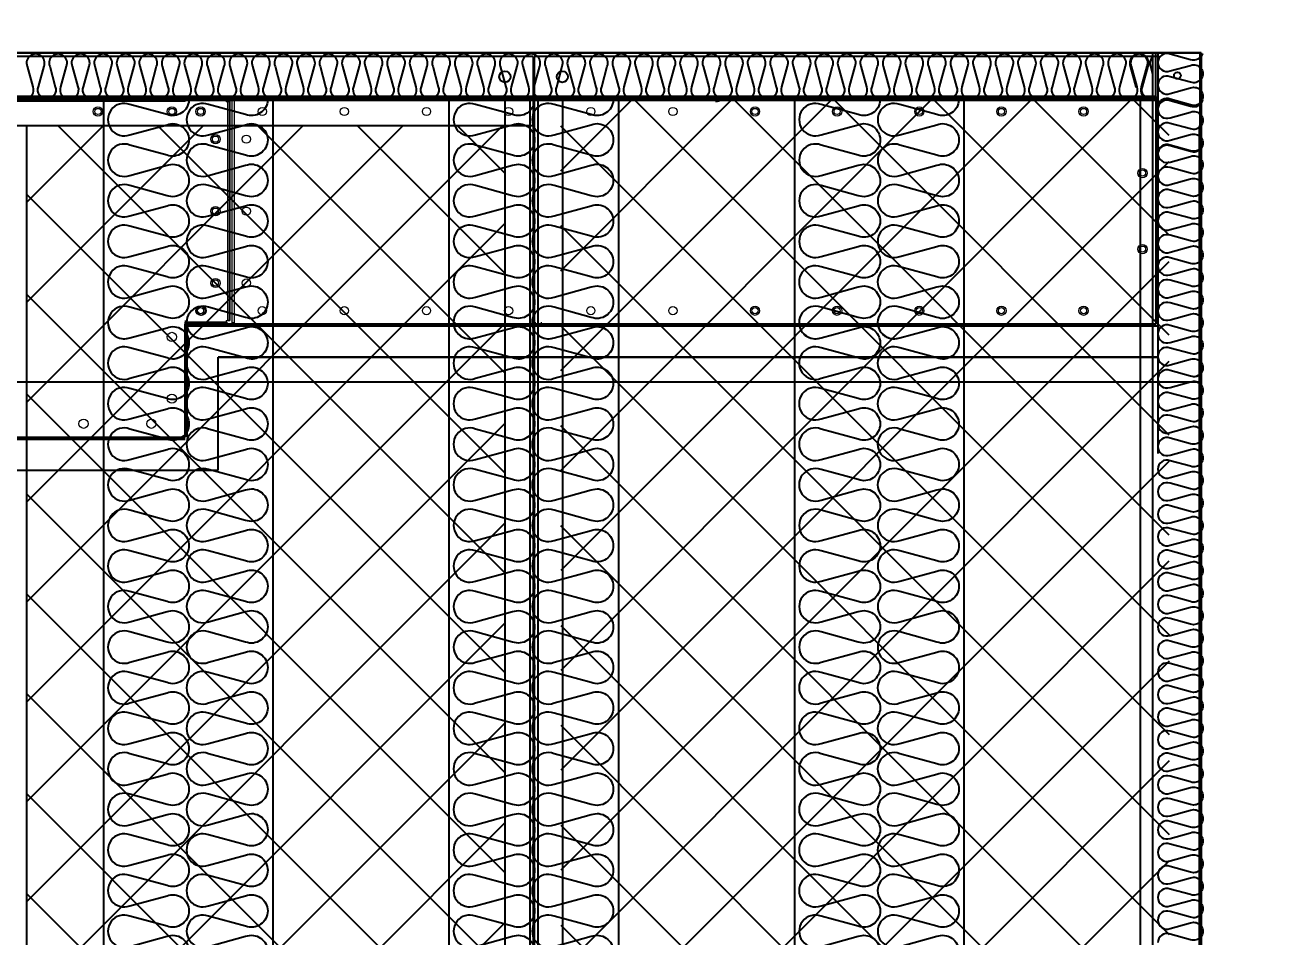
# Model space of a CAD drawing. Header units: millimetres. Extents: x 2911 to 32318, y 2586 to 23381.
# Drawn here: x 23468 to 24576, y 11529 to 12336 of the extents above; entities that cross this region are included whole.
import ezdxf

# ---------------------------------------------------------------- set-up
doc = ezdxf.new("R2010")
doc.units = ezdxf.units.MM
doc.layers.add('SMS', color=220, linetype='Continuous')
doc.layers.add('냉각탑_dim', color=1, linetype='Continuous')
doc.styles.add('HY울릉도L', font='')
doc.styles.get('HY울릉도L').set_extended_font_data('HY울릉도L')
doc.dimstyles.new('성지DIM', dxfattribs={"dimtxt": 3.5, "dimasz": 3, "dimexe": 1, "dimexo": 2.5, "dimgap": 2, "dimtad": 1, "dimdec": 0, "dimzin": 3, "dimdsep": 46, "dimtxsty": 'HY울릉도L', "dimblk": 'ARCHTICK', "dimcen": -2, "dimclrd": 256, "dimclre": 256, "dimclrt": 7, "dimadec": 0, "dimazin": 0, "dimtfac": 1, "dimtdec": 0, "dimtofl": 0, "dimtmove": 0, "dimatfit": 3, "dimfxl": 1, "dimtolj": 1, "dimtzin": 0, "dimlwe": -1, "dimarcsym": 0})

# ---------------------------------------------------------------- blocks, each defined once
blk = doc.blocks.new('_ArchTick')
at = {"color": 0, "linetype": 'ByBlock', "const_width": 0.15}
blk.add_lwpolyline([(-0.5, -0.5), (0.5, 0.5)], dxfattribs=at)
blk = doc.blocks.new('*D677')
at = {"layer": 'Defpoints', "color": 0, "transparency": 16777216}
for p in [(24509.4, 12947.2), (21809.5, 12311.7), (24509.4, 12311.7)]:
    blk.add_point(p, dxfattribs=at)
at = {"layer": '냉각탑_dim', "transparency": 16777216}
for p, q in [((21809.5, 12411.7), (21809.5, 12987.2)), ((24509.4, 12411.7), (24509.4, 12987.2))]:
    blk.add_line(p, q, dxfattribs=at)
at = {"layer": '냉각탑_dim', "lineweight": -2, "transparency": 16777216}
blk.add_line((21809.5, 12947.2), (24509.4, 12947.2), dxfattribs=at)
at = {"layer": '냉각탑_dim', "lineweight": -2, "transparency": 16777216, "xscale": 120, "yscale": 120, "zscale": 120, "rotation": 180}
blk.add_blockref('_ArchTick', (21809.5, 12947.2), dxfattribs=at)
at = {"layer": '냉각탑_dim', "lineweight": -2, "transparency": 16777216, "xscale": 120, "yscale": 120, "zscale": 120}
blk.add_blockref('_ArchTick', (24509.4, 12947.2), dxfattribs=at)
at = {"layer": '냉각탑_dim', "color": 7, "transparency": 16777216, "insert": (23159.5, 13097.2), "char_height": 140, "attachment_point": 5, "style": 'HY울릉도L'}
blk.add_mtext('\\A1;2700', dxfattribs=at)
blk = doc.blocks.new('2')
at = {"ltscale": 500}
h = blk.add_hatch(dxfattribs=at)
h.set_pattern_fill('ANSI37', color=251, scale=500)
h.set_pattern_definition([(45, (-5515.166, -3196.62), (-44.19417, 44.19417), []), (135, (-5515.166, -3196.62), (-44.19417, -44.19417), [])])
h.paths.add_polyline_path([(23944.1, 9414.2), (24482.7, 9414.2), (24481.1, 12269.9), (23942.5, 12269.9)])
h = blk.add_hatch(dxfattribs=at)
h.set_pattern_fill('ANSI37', color=251, scale=500)
h.set_pattern_definition([(45, (-5518.164, -3196.62), (-44.19417, 44.19417), []), (135, (-5518.164, -3196.62), (-44.19417, -44.19417), [])])
h.paths.add_polyline_path([(23892.9, 12247.2), (23469.5, 12247.2), (23469.5, 9414.2), (23892.9, 9414.2)])
for p, q in [((24264.5, 12311.7), (21809.5, 12311.7)), ((21849.5, 12311.7), (24469.4, 12311.7)), ((24264.5, 12311.7), (24508.5, 12311.7)), ((24469.4, 12273.6), (24469.4, 12311.7)), ((24469.4, 12271.7), (24469.4, 12311.7)), ((24471.2, 12311.7), (24471.2, 11957.2)), ((24509.4, 12311.7), (24471.2, 12311.7)), ((24508.5, 12311.7), (24508.5, 9311.7)), ((24509.4, 12311.7), (24509.4, 11957.2)), ((24509.4, 12311.7), (24509.4, 11957.2)), ((21849.5, 12273.6), (24469.4, 12273.6)), ((21914.5, 12271.7), (24471.2, 12271.7)), ((24469.4, 12271.7), (24469.4, 12071.7)), ((23610, 11971.7), (23610, 12071.7)), ((23610, 12071.7), (24469.4, 12071.7)), ((24469.4, 12071.7), (23610, 12071.7)), ((23611.8, 11971.7), (23611.8, 12069.9)), ((24471.2, 12069.9), (23611.8, 12069.9)), ((23639.1, 11942.6), (23639.1, 12042.6)), ((23639.1, 12042.6), (24471.2, 12042.6)), ((24471.2, 12042.6), (23639.1, 12042.6)), ((23310, 11971.7), (23610, 11971.7)), ((23310, 11969.9), (23610, 11969.9)), ((23280.9, 11942.6), (23639.1, 11942.6))]:
    blk.add_line(p, q)
at = {"color": 7}
for p, q in [((21809.5, 12311.7), (24264.5, 12311.7)), ((24508.5, 12311.7), (24264.5, 12311.7)), ((24466.5, 12311.7), (24466.5, 9391.7)), ((24508.5, 12311.7), (24508.5, 9311.7)), ((24466.5, 12269.7), (21851.5, 12269.7)), ((23537.5, 12269.9), (23537.5, 9391.7)), ((23687.5, 12269.9), (23687.5, 9391.7)), ((23843.5, 12269.9), (23843.5, 9391.7)), ((23993.5, 12269.9), (23993.5, 9391.7)), ((24149.5, 12269.9), (24149.5, 9391.7)), ((24299.5, 12269.9), (24299.5, 9391.7)), ((24455.5, 12269.9), (24455.5, 9391.7))]:
    blk.add_line(p, q, dxfattribs=at)
at = {"color": 251, "ltscale": 500}
for p, q in [((23918.1, 12308.7), (23001.5, 12308.7)), ((23918.1, 12308.7), (23001.5, 12308.7)), ((23918.1, 12308.7), (23918.1, 9352.7)), ((23918.9, 12308.7), (23918.9, 9352.7)), ((24471.2, 12308.7), (23918.9, 12308.7)), ((23918.1, 12272.2), (23001.5, 12272.2)), ((23918.1, 12269.7), (23001.5, 12269.7)), ((23892.9, 12269.7), (23892.9, 9391.7)), ((23915, 12269.7), (23915, 9391.7)), ((24471.2, 12272.2), (23918.9, 12272.2)), ((24471.2, 12269.7), (23918.9, 12269.7)), ((23922.1, 12269.7), (23922.1, 9391.7)), ((23944.1, 12269.7), (23944.1, 9391.7)), ((23918.1, 12247.2), (23001.5, 12247.2)), ((23469.5, 12247.2), (23469.5, 9414.2)), ((24507.7, 12247.2), (24507.7, 9414.2))]:
    blk.add_line(p, q, dxfattribs=at)
at = {"color": 7, "lineweight": 15}
for p, q in [((24471.2, 12271.7), (21914.5, 12271.7)), ((21914.5, 12269.9), (24471.2, 12269.9)), ((23610, 12268.6), (23310, 12268.6)), ((23475, 12271.7), (23475, 12269.9)), ((23535.9, 12271.7), (23535.9, 12269.9)), ((23544.1, 12271.7), (23544.1, 12269.9)), ((23581.3, 12271.7), (23581.3, 12269.9)), ((23605, 12271.7), (23605, 12269.9)), ((23605, 12271.7), (23605, 12269.9)), ((23610, 12269.9), (23610, 12271.7)), ((23610, 12271.7), (23646.3, 12271.7)), ((23610, 12269.9), (23610, 12271.7)), ((23646.3, 12271.7), (23610, 12271.7)), ((23610, 12269.9), (23646.3, 12269.9)), ((23610, 12268.6), (23610, 12269.9)), ((23646.3, 12269.9), (23610, 12269.9)), ((23610, 12268.6), (23610, 12269.9)), ((23613.2, 12271.7), (23613.2, 12269.9)), ((23613.2, 12271.7), (23613.2, 12269.9)), ((23646.3, 12269.9), (23646.3, 12271.7)), ((23646.3, 12269.9), (23646.3, 12271.7)), ((23646.3, 12268.6), (23646.3, 12269.9)), ((23646.3, 12268.6), (23646.3, 12269.9)), ((23646.3, 12268.6), (23647.7, 12268.6)), ((23646.3, 12268.6), (23647.7, 12268.6)), ((23647.7, 12268.6), (23647.7, 12074.9)), ((23649.5, 12268.6), (23647.7, 12268.6)), ((23647.7, 12268.6), (23649.5, 12268.6)), ((23647.7, 12074.9), (23647.7, 12268.6)), ((23649.5, 12268.6), (23649.5, 12074.9)), ((23649.5, 12074.9), (23649.5, 12268.6)), ((23651.3, 12271.7), (23651.3, 12071.7)), ((23651.3, 12271.7), (23653.2, 12271.7)), ((23653.2, 12271.7), (23653.2, 12071.7)), ((23654.5, 12271.7), (23653.2, 12271.7)), ((23654.5, 12271.7), (24074.5, 12271.7)), ((23674.1, 12271.7), (23674.1, 12269.9)), ((23682.2, 12271.7), (23682.2, 12269.9)), ((23743.2, 12271.7), (23743.2, 12269.9)), ((23751.3, 12271.7), (23751.3, 12269.9)), ((23812.2, 12271.7), (23812.2, 12269.9)), ((23820.4, 12271.7), (23820.4, 12269.9)), ((23881.3, 12271.7), (23881.3, 12269.9)), ((23889.5, 12271.7), (23889.5, 12269.9)), ((23919.5, 12271.7), (23919.5, 12269.9)), ((23928.6, 12271.7), (23928.6, 12269.9)), ((23928.6, 12271.7), (23928.6, 12269.9)), ((23936.8, 12271.7), (23936.8, 12269.9)), ((23936.8, 12271.7), (23936.8, 12269.9)), ((23957.2, 12271.7), (23957.2, 12269.9)), ((23957.2, 12271.7), (23957.2, 12269.9)), ((23965.4, 12271.7), (23965.4, 12269.9)), ((23965.4, 12271.7), (23965.4, 12269.9)), ((23974.1, 12271.7), (23974.1, 12269.9)), ((23993.2, 12271.7), (23993.2, 12269.9)), ((24004.5, 12271.7), (24004.5, 12269.9)), ((24012.7, 12271.7), (24012.7, 12269.9)), ((24073.6, 12271.7), (24073.6, 12269.9)), ((24074.5, 12271.7), (24075.9, 12271.7)), ((24075.9, 12271.7), (24077.7, 12271.7)), ((24079.5, 12268.6), (24081.3, 12268.6)), ((24082.7, 12268.6), (24081.3, 12268.6)), ((24081.8, 12271.7), (24081.8, 12269.9)), ((24471.2, 12271.7), (24082.7, 12271.7)), ((24082.7, 12269.9), (24082.7, 12271.7)), ((24082.7, 12268.6), (24082.7, 12269.9)), ((24471.2, 12269.9), (24082.7, 12269.9)), ((24142.7, 12271.7), (24142.7, 12269.9)), ((24150.9, 12271.7), (24150.9, 12269.9)), ((24174.1, 12271.7), (24174.1, 12269.9)), ((24211.8, 12271.7), (24211.8, 12269.9)), ((24220, 12271.7), (24220, 12269.9)), ((24280.9, 12271.7), (24280.9, 12269.9)), ((24289.1, 12271.7), (24289.1, 12269.9)), ((24350, 12271.7), (24350, 12269.9)), ((24352.2, 12271.7), (24352.2, 12269.9)), ((24358.2, 12271.7), (24358.2, 12269.9)), ((24419.1, 12271.7), (24419.1, 12269.9)), ((24427.2, 12271.7), (24427.2, 12269.9)), ((24440.9, 12271.7), (24440.9, 12269.9)), ((24449.1, 12271.7), (24449.1, 12269.9)), ((24451.7, 12271.7), (24451.7, 12269.9)), ((24451.7, 12271.7), (24451.7, 12269.9)), ((24459.9, 12271.7), (24459.9, 12269.9)), ((24459.9, 12271.7), (24459.9, 12269.9)), ((24469.4, 12271.7), (24469.4, 12268.6)), ((24469.4, 12271.7), (24469.4, 12268.6)), ((24469.4, 12249), (24469.4, 12268.6)), ((24469.4, 12249), (24469.4, 12268.6)), ((24469.4, 12094.5), (24469.4, 12249)), ((24469.4, 12094.5), (24469.4, 12074.9)), ((23610, 12074.9), (23610, 12073.6)), ((23610, 12074.9), (23610, 12073.6)), ((23610, 12073.6), (23610, 12071.7)), ((23646.3, 12073.6), (23610, 12073.6)), ((23610, 12073.6), (23646.3, 12073.6)), ((23610, 12071.7), (23610, 12073.6)), ((23646.3, 12074.9), (23647.7, 12074.9)), ((23646.3, 12074.9), (23646.3, 12073.6)), ((23646.3, 12074.9), (23647.7, 12074.9)), ((23646.3, 12074.9), (23646.3, 12073.6)), ((23646.3, 12071.7), (23646.3, 12073.6)), ((23646.3, 12073.6), (23646.3, 12071.7)), ((23647.2, 12071.7), (23647.2, 12073.6)), ((23647.7, 12074.9), (23649.5, 12074.9)), ((23649.5, 12074.9), (23647.7, 12074.9)), ((23652.7, 12071.7), (23652.7, 12073.6)), ((23920, 12071.7), (23920, 12073.6)), ((23925.4, 12071.7), (23925.4, 12073.6)), ((24469.4, 12071.7), (24469.4, 12074.9)), ((23610, 12071.7), (24469.4, 12071.7)), ((23610, 11971.7), (23610, 12071.7)), ((23646.3, 12071.7), (23610, 12071.7)), ((24469.4, 12071.7), (23610, 12071.7)), ((23610, 12071.7), (23646.3, 12071.7)), ((23653.2, 12071.7), (23651.3, 12071.7)), ((23654.5, 12071.7), (23653.2, 12071.7)), ((24074.5, 12071.7), (23654.5, 12071.7)), ((23610, 11971.7), (23310, 11971.7))]:
    blk.add_line(p, q, dxfattribs=at)
at = {"ltscale": 500, "elevation": 0}
blk.add_lwpolyline([(21809.5, 12020.7), (24509.4, 12020.7), (24509.4, 9311.6), (21809.5, 9311.6)], close=True, dxfattribs=at)
at = {"color": 251, "ltscale": 500}
for centre in [(23893.1, 12290.7), (23943.9, 12290.7)]:
    blk.add_circle(centre, 5, dxfattribs=at)
blk.add_circle((24488.5, 12291.7), 3)
at = {"color": 7, "lineweight": 15}
for centre, radius in [((23532.7, 12259.9), 4.09), ((23532.7, 12259.9), 2.73), ((23598.2, 12259.9), 4.09), ((23598.2, 12259.9), 4.09), ((23598.2, 12259.9), 2.73), ((23598.2, 12259.9), 2.73), ((23623.6, 12259.9), 4.09), ((23623.6, 12259.9), 4.09), ((23623.6, 12259.9), 2.73), ((23623.6, 12259.9), 2.73), ((23678.2, 12259.9), 3.64), ((23678.2, 12259.9), 3.64), ((23750.9, 12259.9), 3.64), ((23750.9, 12259.9), 3.64), ((23823.6, 12259.9), 3.64), ((23823.6, 12259.9), 3.64), ((23896.3, 12259.9), 3.64), ((23896.3, 12259.9), 3.64), ((23969.1, 12259.9), 3.64), ((23969.1, 12259.9), 3.64), ((24041.8, 12259.9), 3.64), ((24041.8, 12259.9), 3.64), ((24114.5, 12259.9), 4.09), ((24114.5, 12259.9), 2.73), ((24187.2, 12259.9), 4.09), ((24187.2, 12259.9), 2.73), ((24260, 12259.9), 4.09), ((24260, 12259.9), 2.73), ((24332.7, 12259.9), 4.09), ((24332.7, 12259.9), 2.73), ((24405.4, 12259.9), 4.09), ((24405.4, 12259.9), 2.73), ((23636.8, 12235.4), 4.09), ((23636.8, 12235.4), 4.09), ((23636.8, 12235.4), 2.73), ((23664.1, 12235.4), 3.64), ((23664.1, 12235.4), 3.64), ((24457.6, 12205.4), 4.09), ((24457.6, 12205.4), 2.73), ((23636.8, 12171.7), 4.09), ((23636.8, 12171.7), 4.09), ((23636.8, 12171.7), 2.73), ((23664.1, 12171.7), 3.64), ((24457.6, 12138.1), 4.09), ((24457.6, 12138.1), 2.73), ((23636.8, 12108.1), 4.09), ((23636.8, 12108.1), 4.09), ((23636.8, 12108.1), 2.73), ((23664.1, 12108.1), 3.64), ((23623.6, 12083.6), 4.09), ((23624.5, 12083.6), 4.09), ((23623.6, 12083.6), 2.73), ((23623.6, 12083.6), 2.73), ((23678.2, 12083.6), 3.64), ((23678.2, 12083.6), 3.64), ((23750.9, 12083.6), 3.64), ((23750.9, 12083.6), 3.64), ((23823.6, 12083.6), 3.64), ((23823.6, 12083.6), 3.64), ((23896.3, 12083.6), 3.64), ((23896.3, 12083.6), 3.64), ((23969.1, 12083.6), 3.64), ((23969.1, 12083.6), 3.64), ((24041.8, 12083.6), 3.64), ((24041.8, 12083.6), 3.64), ((24114.5, 12083.6), 4.09), ((24114.5, 12083.6), 2.73), ((24187.2, 12083.6), 4.09), ((24187.2, 12083.6), 2.73), ((24260, 12083.6), 4.09), ((24260, 12083.6), 2.73), ((24332.7, 12083.6), 4.09), ((24332.7, 12083.6), 2.73), ((24405.4, 12083.6), 4.09), ((24405.4, 12083.6), 2.73), ((23598.2, 12060.4), 4.09), ((23598.2, 12060.4), 4.09), ((23598.2, 12005.8), 4.09), ((23520, 11983.6), 4.09), ((23580, 11983.6), 4.09)]:
    blk.add_circle(centre, radius, dxfattribs=at)
at = {"layer": 'SMS', "color": 5}
for points in [[(23714.9, 12310.5, 0.446849), (23709.4, 12300), (23714.4, 12281.7, -0.524856), (23706.9, 12270.9, -0.524856), (23699.5, 12281.7), (23704.4, 12300, 1.449198), (23689.5, 12300), (23694.4, 12281.7, -0.524856), (23687, 12270.9, -0.524856), (23679.5, 12281.7), (23684.5, 12300, 1.449198), (23669.5, 12300), (23674.5, 12281.7, -0.524856), (23667, 12270.9, -0.524856), (23659.6, 12281.7), (23664.5, 12300, 1.449198), (23649.6, 12300), (23654.5, 12281.7, -0.524856), (23647.1, 12270.9, -0.524856), (23639.6, 12281.7), (23644.6, 12300, 1.449198), (23629.6, 12300), (23634.6, 12281.7, -0.524856), (23627.1, 12270.9, -0.524856), (23619.7, 12281.7), (23624.6, 12300, 1.449198), (23609.7, 12300), (23614.6, 12281.7, -0.524856), (23607.2, 12270.9, -0.524856), (23599.7, 12281.7), (23604.7, 12300, 1.449198), (23589.7, 12300), (23594.7, 12281.7, -0.524856), (23587.2, 12270.9, -0.524856), (23579.8, 12281.7), (23584.7, 12300, 1.449198), (23569.8, 12300), (23574.7, 12281.7, -0.524856), (23567.3, 12270.9, -0.524856), (23559.8, 12281.7), (23564.8, 12300, 1.449198), (23549.8, 12300), (23554.8, 12281.7, -0.524856), (23547.3, 12270.9, -0.524856), (23539.9, 12281.7), (23544.8, 12300, 1.449198), (23529.9, 12300), (23534.8, 12281.7, -0.524856), (23527.4, 12270.9, -0.524856), (23519.9, 12281.7), (23524.9, 12300, 1.449198), (23509.9, 12300), (23514.9, 12281.7, -0.524856), (23507.4, 12270.9, -0.524856), (23500, 12281.7), (23504.9, 12300, 1.449198), (23490, 12300), (23494.9, 12281.7, -0.524856), (23487.5, 12270.9, -0.524856), (23480, 12281.7), (23485, 12300, 1.449198), (23470, 12300), (23475, 12281.7, -0.524856), (23467.5, 12270.9, -0.524856)], [(24293.5, 12310.5, 0.446849), (24288, 12300), (24292.9, 12281.7, -0.524856), (24285.5, 12270.9, -0.524856), (24278, 12281.7), (24283, 12300, 1.449198), (24268, 12300), (24273, 12281.7, -0.524856), (24265.5, 12270.9, -0.524856), (24258.1, 12281.7), (24263, 12300, 1.449198), (24248.1, 12300), (24253, 12281.7, -0.524856), (24245.6, 12270.9, -0.524856), (24238.1, 12281.7), (24243.1, 12300, 1.449198), (24228.1, 12300), (24233.1, 12281.7, -0.524856), (24225.6, 12270.9, -0.524856), (24218.2, 12281.7), (24223.1, 12300, 1.449198), (24208.2, 12300), (24213.1, 12281.7, -0.524856), (24205.7, 12270.9, -0.524856), (24198.2, 12281.7), (24203.2, 12300, 1.449198), (24188.2, 12300), (24193.2, 12281.7, -0.524856), (24185.7, 12270.9, -0.524856), (24178.3, 12281.7), (24183.2, 12300, 1.449198), (24168.3, 12300), (24173.2, 12281.7, -0.524856), (24165.8, 12270.9, -0.524856), (24158.3, 12281.7), (24163.3, 12300, 1.449198), (24148.3, 12300), (24153.3, 12281.7, -0.524856), (24145.8, 12270.9, -0.524856), (24138.4, 12281.7), (24143.3, 12300, 1.449198), (24128.4, 12300), (24133.3, 12281.7, -0.524856), (24125.9, 12270.9, -0.524856), (24118.4, 12281.7), (24123.4, 12300, 1.449198), (24108.4, 12300), (24113.4, 12281.7, -0.524856), (24105.9, 12270.9, -0.524856), (24098.5, 12281.7), (24103.4, 12300, 1.449198), (24088.5, 12300), (24093.4, 12281.7, -0.524856), (24086, 12270.9, -0.524856), (24078.5, 12281.7), (24083.5, 12300, 1.449198), (24068.5, 12300), (24073.5, 12281.7, -0.524856), (24066, 12270.9, -0.524856), (24058.6, 12281.7), (24063.5, 12300, 1.449198), (24048.6, 12300), (24053.5, 12281.7, -0.524856), (24046.1, 12270.9, -0.524856), (24038.6, 12281.7), (24043.6, 12300, 1.449198), (24028.6, 12300), (24033.6, 12281.7, -0.524856), (24026.1, 12270.9, -0.524856), (24018.7, 12281.7), (24023.6, 12300, 1.449198), (24008.7, 12300), (24013.6, 12281.7, -0.524856), (24006.2, 12270.9, -0.524856), (23998.7, 12281.7), (24003.7, 12300, 1.449198), (23988.7, 12300), (23993.7, 12281.7, -0.524856), (23986.2, 12270.9, -0.524856), (23978.8, 12281.7), (23983.7, 12300, 1.449198), (23968.8, 12300), (23973.7, 12281.7, -0.524856), (23966.3, 12270.9, -0.524856), (23958.8, 12281.7), (23963.8, 12300, 1.449198), (23948.8, 12300), (23953.8, 12281.7, -0.524856), (23946.3, 12270.9, -0.524856), (23938.9, 12281.7), (23943.8, 12300, 1.449198), (23928.9, 12300), (23933.8, 12281.7, -0.524856), (23926.4, 12270.9, -0.524856), (23918.9, 12281.7), (23923.9, 12300, 1.449198), (23908.9, 12300), (23913.9, 12281.7, -0.524856), (23906.4, 12270.9, -0.524856), (23899, 12281.7), (23903.9, 12300, 1.449198), (23889, 12300), (23893.9, 12281.7, -0.524856), (23886.5, 12270.9, -0.524856), (23879, 12281.7), (23884, 12300, 1.449198), (23869, 12300), (23874, 12281.7, -0.524856), (23866.5, 12270.9, -0.524856), (23859.1, 12281.7), (23864, 12300, 1.449198), (23849.1, 12300), (23854, 12281.7, -0.524856), (23846.6, 12270.9, -0.524856), (23839.1, 12281.7), (23844.1, 12300, 1.449198), (23829.1, 12300), (23834.1, 12281.7, -0.524856), (23826.6, 12270.9, -0.524856), (23819.2, 12281.7), (23824.1, 12300, 1.449198), (23809.2, 12300), (23814.1, 12281.7, -0.524856), (23806.7, 12270.9, -0.524856), (23799.2, 12281.7), (23804.2, 12300, 1.449198), (23789.2, 12300), (23794.2, 12281.7, -0.524856), (23786.7, 12270.9, -0.524856), (23779.3, 12281.7), (23784.2, 12300, 1.449198), (23769.3, 12300), (23774.2, 12281.7, -0.524856), (23766.8, 12270.9, -0.524856), (23759.3, 12281.7), (23764.3, 12300, 1.449198), (23749.3, 12300), (23754.3, 12281.7, -0.524856), (23746.8, 12270.9, -0.524856), (23739.4, 12281.7), (23744.3, 12300, 1.449198), (23729.4, 12300), (23734.3, 12281.7, -0.524856), (23726.9, 12270.9, -0.524856), (23719.4, 12281.7), (23724.4, 12300, 1.449198), (23709.4, 12300), (23714.4, 12281.7, -0.524856), (23706.9, 12270.9, -0.417249), (23699, 12278.9)], [(24466.5, 12271, -0.046781), (24465, 12270.9, -0.524856), (24457.6, 12281.7), (24462.5, 12300, 1.449198), (24447.6, 12300), (24452.5, 12281.7, -0.524856), (24445.1, 12270.9, -0.524856), (24437.6, 12281.7), (24442.6, 12300, 1.449198), (24427.6, 12300), (24432.6, 12281.7, -0.524856), (24425.1, 12270.9, -0.524856), (24417.7, 12281.7), (24422.6, 12300, 1.449198), (24407.7, 12300), (24412.6, 12281.7, -0.524856), (24405.2, 12270.9, -0.524856), (24397.7, 12281.7), (24402.7, 12300, 1.449198), (24387.7, 12300), (24392.7, 12281.7, -0.524856), (24385.2, 12270.9, -0.524856), (24377.8, 12281.7), (24382.7, 12300, 1.449198), (24367.8, 12300), (24372.7, 12281.7, -0.524856), (24365.3, 12270.9, -0.524856), (24357.8, 12281.7), (24362.8, 12300, 1.449198), (24347.8, 12300), (24352.8, 12281.7, -0.524856), (24345.3, 12270.9, -0.524856), (24337.9, 12281.7), (24342.8, 12300, 1.449198), (24327.9, 12300), (24332.8, 12281.7, -0.524856), (24325.4, 12270.9, -0.524856), (24317.9, 12281.7), (24322.9, 12300, 1.449198), (24307.9, 12300), (24312.9, 12281.7, -0.524856), (24305.4, 12270.9, -0.524856), (24298, 12281.7), (24302.9, 12300, 1.449198), (24288, 12300), (24292.9, 12281.7, -0.524856), (24285.5, 12270.9, -0.417249), (24277.5, 12278.9)], [(24466.5, 12271.2, -0.071034), (24464.3, 12270.9, -0.524856), (24456.8, 12281.7), (24461.8, 12300, 1.449198), (24446.8, 12300), (24451.8, 12281.7, -0.00006), (24452.5, 12281.7, -0.00006)], [(24466.5, 12308.4, 0.2951), (24464.7, 12300), (24466.5, 12293.3)], [(24510.8, 12311.2, -0.446849), (24500.2, 12305.7), (24482, 12310.7, 0.524856), (24471.1, 12303.2, 0.524856), (24482, 12295.8), (24500.2, 12300.7, -1.449198), (24500.2, 12285.8), (24482, 12290.7, 0.524856), (24471.1, 12283.3, 0.524856), (24482, 12275.8), (24500.2, 12280.8, -1.449198), (24500.2, 12265.8), (24482, 12270.8, 0.476486), (24471.2, 12264.6, 0.476486)], [(24456.8, 12281.7, -0.00006), (24457.6, 12281.7)], [(23613.3, 12269.9, -0.508243), (23593.9, 12257.2), (23561, 12266.1, 1.449198), (23561, 12239.3), (23593.9, 12248.2, -0.524856), (23613.3, 12234.8, -0.524856), (23593.9, 12221.3), (23561, 12230.2, 1.449198), (23561, 12203.4), (23593.9, 12212.3, -0.524856), (23613.3, 12198.9, -0.524856), (23593.9, 12185.4), (23561, 12194.3, 1.449198), (23561, 12167.5), (23593.9, 12176.4, -0.524856), (23613.3, 12162.9, -0.524856), (23593.9, 12149.5), (23561, 12158.4, 1.449198), (23561, 12131.6), (23593.9, 12140.5, -0.524856), (23613.3, 12127, -0.524856), (23593.9, 12113.6), (23561, 12122.5, 1.449198), (23561, 12095.6), (23593.9, 12104.6, -0.524856), (23613.3, 12091.1, -0.524856), (23593.9, 12077.7), (23561, 12086.6, 1.449198), (23561, 12059.7), (23593.9, 12068.6, -0.524856), (23613.3, 12055.2, -0.417249), (23598.8, 12040.8)], [(23683, 12269.9, -0.508243), (23663.5, 12257.2), (23630.6, 12266.1, 1.449198), (23630.6, 12239.3), (23663.5, 12248.2, -0.524856), (23683, 12234.8, -0.524856), (23663.5, 12221.3), (23630.6, 12230.2, 1.449198), (23630.6, 12203.4), (23663.5, 12212.3, -0.524856), (23683, 12198.9, -0.524856), (23663.5, 12185.4), (23630.6, 12194.3, 1.449198), (23630.6, 12167.5), (23663.5, 12176.4, -0.524856), (23683, 12162.9, -0.524856), (23663.5, 12149.5), (23630.6, 12158.4, 1.449198), (23630.6, 12131.6), (23663.5, 12140.5, -0.524856), (23683, 12127, -0.524856), (23663.5, 12113.6), (23630.6, 12122.5, 1.449198), (23630.6, 12095.6), (23663.5, 12104.6, -0.524856), (23683, 12091.1, -0.524856), (23663.5, 12077.7), (23630.6, 12086.6, 1.449198), (23630.6, 12059.7), (23663.5, 12068.6, -0.524856), (23683, 12055.2, -0.417249), (23668.5, 12040.8)], [(23919.3, 12269.7, -0.504262), (23899.9, 12257.2), (23867, 12266.1, 1.449198), (23867, 12239.3), (23899.9, 12248.2, -0.524856), (23919.3, 12234.8, -0.524856), (23899.9, 12221.3), (23867, 12230.2, 1.449198), (23867, 12203.4), (23899.9, 12212.3, -0.524856), (23919.3, 12198.9, -0.524856), (23899.9, 12185.4), (23867, 12194.3, 1.449198), (23867, 12167.5), (23899.9, 12176.4, -0.524856), (23919.3, 12162.9, -0.524856), (23899.9, 12149.5), (23867, 12158.4, 1.449198), (23867, 12131.6), (23899.9, 12140.5, -0.524856), (23919.3, 12127, -0.524856), (23899.9, 12113.6), (23867, 12122.5, 1.449198), (23867, 12095.6), (23899.9, 12104.6, -0.524856), (23919.3, 12091.1, -0.524856), (23899.9, 12077.7), (23867, 12086.6, 1.449198), (23867, 12059.7), (23899.9, 12068.6, -0.524856), (23919.3, 12055.2, -0.417249), (23904.8, 12040.8)], [(23989, 12269.9, -0.508243), (23969.5, 12257.2), (23936.6, 12266.1, 1.449198), (23936.6, 12239.3), (23969.5, 12248.2, -0.524856), (23989, 12234.8, -0.524856), (23969.5, 12221.3), (23936.6, 12230.2, 1.449198), (23936.6, 12203.4), (23969.5, 12212.3, -0.524856), (23989, 12198.9, -0.524856), (23969.5, 12185.4), (23936.6, 12194.3, 1.449198), (23936.6, 12167.5), (23969.5, 12176.4, -0.524856), (23989, 12162.9, -0.524856), (23969.5, 12149.5), (23936.6, 12158.4, 1.449198), (23936.6, 12131.6), (23969.5, 12140.5, -0.524856), (23989, 12127, -0.524856), (23969.5, 12113.6), (23936.6, 12122.5, 1.449198), (23936.6, 12095.6), (23969.5, 12104.6, -0.524856), (23989, 12091.1, -0.524856), (23969.5, 12077.7), (23936.6, 12086.6, 1.449198), (23936.6, 12059.7), (23969.5, 12068.6, -0.524856), (23989, 12055.2, -0.417249), (23974.5, 12040.8)], [(24225.3, 12269.9, -0.508244), (24205.9, 12257.2), (24173, 12266.1, 1.449198), (24173, 12239.3), (24205.9, 12248.2, -0.524856), (24225.3, 12234.8, -0.524856), (24205.9, 12221.3), (24173, 12230.2, 1.449198), (24173, 12203.4), (24205.9, 12212.3, -0.524856), (24225.3, 12198.9, -0.524856), (24205.9, 12185.4), (24173, 12194.3, 1.449198), (24173, 12167.5), (24205.9, 12176.4, -0.524856), (24225.3, 12162.9, -0.524856), (24205.9, 12149.5), (24173, 12158.4, 1.449198), (24173, 12131.6), (24205.9, 12140.5, -0.524856), (24225.3, 12127, -0.524856), (24205.9, 12113.6), (24173, 12122.5, 1.449198), (24173, 12095.6), (24205.9, 12104.6, -0.524856), (24225.3, 12091.1, -0.524856), (24205.9, 12077.7), (24173, 12086.6, 1.449198), (24173, 12059.7), (24205.9, 12068.6, -0.524856), (24225.3, 12055.2, -0.417249), (24210.8, 12040.8)], [(24295, 12269.9, -0.508244), (24275.5, 12257.2), (24242.6, 12266.1, 1.449198), (24242.6, 12239.3), (24275.5, 12248.2, -0.524856), (24295, 12234.8, -0.524856), (24275.5, 12221.3), (24242.6, 12230.2, 1.449198), (24242.6, 12203.4), (24275.5, 12212.3, -0.524856), (24295, 12198.9, -0.524856), (24275.5, 12185.4), (24242.6, 12194.3, 1.449198), (24242.6, 12167.5), (24275.5, 12176.4, -0.524856), (24295, 12162.9, -0.524856), (24275.5, 12149.5), (24242.6, 12158.4, 1.449198), (24242.6, 12131.6), (24275.5, 12140.5, -0.524856), (24295, 12127, -0.524856), (24275.5, 12113.6), (24242.6, 12122.5, 1.449198), (24242.6, 12095.6), (24275.5, 12104.6, -0.524856), (24295, 12091.1, -0.524856), (24275.5, 12077.7), (24242.6, 12086.6, 1.449198), (24242.6, 12059.7), (24275.5, 12068.6, -0.524856), (24295, 12055.2, -0.417249), (24280.5, 12040.8)], [(24469.5, 12272.2, -0.002583), (24469.4, 12272.2, -0.002583)], [(24510.8, 12269.9, -0.446849), (24500.2, 12264.4), (24482, 12269.4, 0.524856), (24471.1, 12261.9, 0.524856), (24482, 12254.4), (24500.2, 12259.4, -1.449198), (24500.2, 12244.5), (24482, 12249.4, 0.524856), (24471.1, 12241.9, 0.524856), (24482, 12234.5), (24500.2, 12239.4, -1.449198), (24500.2, 12224.5), (24482, 12229.5, 0.476486), (24471.2, 12223.2, 0.476486)], [(24511, 12231.7, -0.487644), (24500.2, 12225.2), (24482, 12230.2, 0.524856), (24471.1, 12222.7, 0.524856), (24482, 12215.2), (24500.2, 12220.2, -1.449198), (24500.2, 12205.3), (24482, 12210.2, 0.524856), (24471.1, 12202.8, 0.524856), (24482, 12195.3), (24500.2, 12200.2, -1.449198), (24500.2, 12185.3), (24482, 12190.3, 0.524856), (24471.1, 12182.8, 0.524856), (24482, 12175.3), (24500.2, 12180.3, -1.449198), (24500.2, 12165.4), (24482, 12170.3, 0.524856), (24471.1, 12162.9, 0.524856), (24482, 12155.4), (24500.2, 12160.3, -1.449198), (24500.2, 12145.4), (24482, 12150.4, 0.524856), (24471.1, 12142.9, 0.524856), (24482, 12135.4), (24500.2, 12140.4, -1.449198), (24500.2, 12125.5), (24482, 12130.4, 0.524856), (24471.1, 12123, 0.524856), (24482, 12115.5), (24500.2, 12120.4, -1.449198), (24500.2, 12105.5), (24482, 12110.5, 0.524856), (24471.1, 12103, 0.524856), (24482, 12095.5), (24500.2, 12100.5, -1.449198), (24500.2, 12085.6), (24482, 12090.5, 0.524856), (24471.1, 12083.1, 0.524856), (24482, 12075.6), (24500.2, 12080.5, -1.449198), (24500.2, 12065.6), (24482, 12070.6, 0.524856), (24471.1, 12063.1, 0.524856), (24482, 12055.6), (24500.2, 12060.6, -1.449198), (24500.2, 12045.7), (24482, 12050.6, 0.524856), (24471.1, 12043.2, 0.524856), (24482, 12035.7), (24500.2, 12040.6, -1.449198), (24500.2, 12025.7), (24482, 12030.7, 0.524856), (24471.1, 12023.2, 0.417249), (24479.2, 12015.2)], [(23542, 12069.6, 0.446849), (23561, 12059.7), (23593.9, 12068.6, -0.524856), (23613.3, 12055.2, -0.524856), (23593.9, 12041.8), (23561, 12050.7, 1.449198), (23561, 12023.8), (23593.9, 12032.7, -0.524856), (23613.3, 12019.3, -0.524856), (23593.9, 12005.9), (23561, 12014.8, 1.449198), (23561, 11987.9), (23593.9, 11996.8, -0.524856), (23613.3, 11983.4, -0.524856), (23593.9, 11970), (23561, 11978.9, 1.449198), (23561, 11952), (23593.9, 11960.9, -0.524856), (23613.3, 11947.5, -0.524856), (23593.9, 11934.1), (23561, 11943, 1.449198), (23561, 11916.1), (23593.9, 11925, -0.524856), (23613.3, 11911.6, -0.524856), (23593.9, 11898.1), (23561, 11907, 1.449198), (23561, 11880.2), (23593.9, 11889.1, -0.524856), (23613.3, 11875.7, -0.524856), (23593.9, 11862.2), (23561, 11871.1, 1.449198), (23561, 11844.3), (23593.9, 11853.2, -0.524856), (23613.3, 11839.8, -0.524856), (23593.9, 11826.3), (23561, 11835.2, 1.449198), (23561, 11808.4), (23593.9, 11817.3, -0.524856), (23613.3, 11803.8, -0.524856), (23593.9, 11790.4), (23561, 11799.3, 1.449198), (23561, 11772.5), (23593.9, 11781.4, -0.524856), (23613.3, 11767.9, -0.524856), (23593.9, 11754.5), (23561, 11763.4, 1.449198), (23561, 11736.5), (23593.9, 11745.5, -0.524856), (23613.3, 11732, -0.524856), (23593.9, 11718.6), (23561, 11727.5, 1.449198), (23561, 11700.6), (23593.9, 11709.5, -0.524856), (23613.3, 11696.1, -0.524856), (23593.9, 11682.7), (23561, 11691.6, 1.449198), (23561, 11664.7), (23593.9, 11673.6, -0.524856), (23613.3, 11660.2, -0.524856), (23593.9, 11646.8), (23561, 11655.7, 1.449198), (23561, 11628.8), (23593.9, 11637.7, -0.524856), (23613.3, 11624.3, -0.524856), (23593.9, 11610.9), (23561, 11619.8, 1.449198), (23561, 11592.9), (23593.9, 11601.8, -0.524856), (23613.3, 11588.4, -0.524856), (23593.9, 11575), (23561, 11583.9, 1.449198), (23561, 11557), (23593.9, 11565.9, -0.524856), (23613.3, 11552.5, -0.524856), (23593.9, 11539), (23561, 11547.9, 1.449198), (23561, 11521.1), (23593.9, 11530, -0.524856), (23613.3, 11516.6, -0.524856)], [(23611.6, 12069.6, 0.446849), (23630.6, 12059.7), (23663.5, 12068.6, -0.524856), (23683, 12055.2, -0.524856), (23663.5, 12041.8), (23630.6, 12050.7, 1.449198), (23630.6, 12023.8), (23663.5, 12032.7, -0.524856), (23683, 12019.3, -0.524856), (23663.5, 12005.9), (23630.6, 12014.8, 1.449198), (23630.6, 11987.9), (23663.5, 11996.8, -0.524856), (23683, 11983.4, -0.524856), (23663.5, 11970), (23630.6, 11978.9, 1.449198), (23630.6, 11952), (23663.5, 11960.9, -0.524856), (23683, 11947.5, -0.524856), (23663.5, 11934.1), (23630.6, 11943, 1.449198), (23630.6, 11916.1), (23663.5, 11925, -0.524856), (23683, 11911.6, -0.524856), (23663.5, 11898.1), (23630.6, 11907, 1.449198), (23630.6, 11880.2), (23663.5, 11889.1, -0.524856), (23683, 11875.7, -0.524856), (23663.5, 11862.2), (23630.6, 11871.1, 1.449198), (23630.6, 11844.3), (23663.5, 11853.2, -0.524856), (23683, 11839.8, -0.524856), (23663.5, 11826.3), (23630.6, 11835.2, 1.449198), (23630.6, 11808.4), (23663.5, 11817.3, -0.524856), (23683, 11803.8, -0.524856), (23663.5, 11790.4), (23630.6, 11799.3, 1.449198), (23630.6, 11772.5), (23663.5, 11781.4, -0.524856), (23683, 11767.9, -0.524856), (23663.5, 11754.5), (23630.6, 11763.4, 1.449198), (23630.6, 11736.5), (23663.5, 11745.5, -0.524856), (23683, 11732, -0.524856), (23663.5, 11718.6), (23630.6, 11727.5, 1.449198), (23630.6, 11700.6), (23663.5, 11709.5, -0.524856), (23683, 11696.1, -0.524856), (23663.5, 11682.7), (23630.6, 11691.6, 1.449198), (23630.6, 11664.7), (23663.5, 11673.6, -0.524856), (23683, 11660.2, -0.524856), (23663.5, 11646.8), (23630.6, 11655.7, 1.449198), (23630.6, 11628.8), (23663.5, 11637.7, -0.524856), (23683, 11624.3, -0.524856), (23663.5, 11610.9), (23630.6, 11619.8, 1.449198), (23630.6, 11592.9), (23663.5, 11601.8, -0.524856), (23683, 11588.4, -0.524856), (23663.5, 11575), (23630.6, 11583.9, 1.449198), (23630.6, 11557), (23663.5, 11565.9, -0.524856), (23683, 11552.5, -0.524856), (23663.5, 11539), (23630.6, 11547.9, 1.449198), (23630.6, 11521.1), (23663.5, 11530, -0.524856), (23683, 11516.6, -0.524856)], [(23848, 12069.6, 0.446849), (23867, 12059.7), (23899.9, 12068.6, -0.524856), (23919.3, 12055.2, -0.524856), (23899.9, 12041.8), (23867, 12050.7, 1.449198), (23867, 12023.8), (23899.9, 12032.7, -0.524856), (23919.3, 12019.3, -0.524856), (23899.9, 12005.9), (23867, 12014.8, 1.449198), (23867, 11987.9), (23899.9, 11996.8, -0.524856), (23919.3, 11983.4, -0.524856), (23899.9, 11970), (23867, 11978.9, 1.449198), (23867, 11952), (23899.9, 11960.9, -0.524856), (23919.3, 11947.5, -0.524856), (23899.9, 11934.1), (23867, 11943, 1.449198), (23867, 11916.1), (23899.9, 11925, -0.524856), (23919.3, 11911.6, -0.524856), (23899.9, 11898.1), (23867, 11907, 1.449198), (23867, 11880.2), (23899.9, 11889.1, -0.524856), (23919.3, 11875.7, -0.524856), (23899.9, 11862.2), (23867, 11871.1, 1.449198), (23867, 11844.3), (23899.9, 11853.2, -0.524856), (23919.3, 11839.8, -0.524856), (23899.9, 11826.3), (23867, 11835.2, 1.449198), (23867, 11808.4), (23899.9, 11817.3, -0.524856), (23919.3, 11803.8, -0.524856), (23899.9, 11790.4), (23867, 11799.3, 1.449198), (23867, 11772.5), (23899.9, 11781.4, -0.524856), (23919.3, 11767.9, -0.524856), (23899.9, 11754.5), (23867, 11763.4, 1.449198), (23867, 11736.5), (23899.9, 11745.5, -0.524856), (23919.3, 11732, -0.524856), (23899.9, 11718.6), (23867, 11727.5, 1.449198), (23867, 11700.6), (23899.9, 11709.5, -0.524856), (23919.3, 11696.1, -0.524856), (23899.9, 11682.7), (23867, 11691.6, 1.449198), (23867, 11664.7), (23899.9, 11673.6, -0.524856), (23919.3, 11660.2, -0.524856), (23899.9, 11646.8), (23867, 11655.7, 1.449198), (23867, 11628.8), (23899.9, 11637.7, -0.524856), (23919.3, 11624.3, -0.524856), (23899.9, 11610.9), (23867, 11619.8, 1.449198), (23867, 11592.9), (23899.9, 11601.8, -0.524856), (23919.3, 11588.4, -0.524856), (23899.9, 11575), (23867, 11583.9, 1.449198), (23867, 11557), (23899.9, 11565.9, -0.524856), (23919.3, 11552.5, -0.524856), (23899.9, 11539), (23867, 11547.9, 1.449198), (23867, 11521.1), (23899.9, 11530, -0.524856), (23919.3, 11516.6, -0.524856)], [(23917.6, 12069.6, 0.446849), (23936.6, 12059.7), (23969.5, 12068.6, -0.524856), (23989, 12055.2, -0.524856), (23969.5, 12041.8), (23936.6, 12050.7, 1.449198), (23936.6, 12023.8), (23969.5, 12032.7, -0.524856), (23989, 12019.3, -0.524856), (23969.5, 12005.9), (23936.6, 12014.8, 1.449198), (23936.6, 11987.9), (23969.5, 11996.8, -0.524856), (23989, 11983.4, -0.524856), (23969.5, 11970), (23936.6, 11978.9, 1.449198), (23936.6, 11952), (23969.5, 11960.9, -0.524856), (23989, 11947.5, -0.524856), (23969.5, 11934.1), (23936.6, 11943, 1.449198), (23936.6, 11916.1), (23969.5, 11925, -0.524856), (23989, 11911.6, -0.524856), (23969.5, 11898.1), (23936.6, 11907, 1.449198), (23936.6, 11880.2), (23969.5, 11889.1, -0.524856), (23989, 11875.7, -0.524856), (23969.5, 11862.2), (23936.6, 11871.1, 1.449198), (23936.6, 11844.3), (23969.5, 11853.2, -0.524856), (23989, 11839.8, -0.524856), (23969.5, 11826.3), (23936.6, 11835.2, 1.449198), (23936.6, 11808.4), (23969.5, 11817.3, -0.524856), (23989, 11803.8, -0.524856), (23969.5, 11790.4), (23936.6, 11799.3, 1.449198), (23936.6, 11772.5), (23969.5, 11781.4, -0.524856), (23989, 11767.9, -0.524856), (23969.5, 11754.5), (23936.6, 11763.4, 1.449198), (23936.6, 11736.5), (23969.5, 11745.5, -0.524856), (23989, 11732, -0.524856), (23969.5, 11718.6), (23936.6, 11727.5, 1.449198), (23936.6, 11700.6), (23969.5, 11709.5, -0.524856), (23989, 11696.1, -0.524856), (23969.5, 11682.7), (23936.6, 11691.6, 1.449198), (23936.6, 11664.7), (23969.5, 11673.6, -0.524856), (23989, 11660.2, -0.524856), (23969.5, 11646.8), (23936.6, 11655.7, 1.449198), (23936.6, 11628.8), (23969.5, 11637.7, -0.524856), (23989, 11624.3, -0.524856), (23969.5, 11610.9), (23936.6, 11619.8, 1.449198), (23936.6, 11592.9), (23969.5, 11601.8, -0.524856), (23989, 11588.4, -0.524856), (23969.5, 11575), (23936.6, 11583.9, 1.449198), (23936.6, 11557), (23969.5, 11565.9, -0.524856), (23989, 11552.5, -0.524856), (23969.5, 11539), (23936.6, 11547.9, 1.449198), (23936.6, 11521.1), (23969.5, 11530, -0.524856), (23989, 11516.6, -0.524856)], [(24154, 12069.6, 0.446849), (24173, 12059.7), (24205.9, 12068.6, -0.524856), (24225.3, 12055.2, -0.524856), (24205.9, 12041.8), (24173, 12050.7, 1.449198), (24173, 12023.8), (24205.9, 12032.7, -0.524856), (24225.3, 12019.3, -0.524856), (24205.9, 12005.9), (24173, 12014.8, 1.449198), (24173, 11987.9), (24205.9, 11996.8, -0.524856), (24225.3, 11983.4, -0.524856), (24205.9, 11970), (24173, 11978.9, 1.449198), (24173, 11952), (24205.9, 11960.9, -0.524856), (24225.3, 11947.5, -0.524856), (24205.9, 11934.1), (24173, 11943, 1.449198), (24173, 11916.1), (24205.9, 11925, -0.524856), (24225.3, 11911.6, -0.524856), (24205.9, 11898.1), (24173, 11907, 1.449198), (24173, 11880.2), (24205.9, 11889.1, -0.524856), (24225.3, 11875.7, -0.524856), (24205.9, 11862.2), (24173, 11871.1, 1.449198), (24173, 11844.3), (24205.9, 11853.2, -0.524856), (24225.3, 11839.8, -0.524856), (24205.9, 11826.3), (24173, 11835.2, 1.449198), (24173, 11808.4), (24205.9, 11817.3, -0.524856), (24225.3, 11803.8, -0.524856), (24205.9, 11790.4), (24173, 11799.3, 1.449198), (24173, 11772.5), (24205.9, 11781.4, -0.524856), (24225.3, 11767.9, -0.524856), (24205.9, 11754.5), (24173, 11763.4, 1.449198), (24173, 11736.5), (24205.9, 11745.5, -0.524856), (24225.3, 11732, -0.524856), (24205.9, 11718.6), (24173, 11727.5, 1.449198), (24173, 11700.6), (24205.9, 11709.5, -0.524856), (24225.3, 11696.1, -0.524856), (24205.9, 11682.7), (24173, 11691.6, 1.449198), (24173, 11664.7), (24205.9, 11673.6, -0.524856), (24225.3, 11660.2, -0.524856), (24205.9, 11646.8), (24173, 11655.7, 1.449198), (24173, 11628.8), (24205.9, 11637.7, -0.524856), (24225.3, 11624.3, -0.524856), (24205.9, 11610.9), (24173, 11619.8, 1.449198), (24173, 11592.9), (24205.9, 11601.8, -0.524856), (24225.3, 11588.4, -0.524856), (24205.9, 11575), (24173, 11583.9, 1.449198), (24173, 11557), (24205.9, 11565.9, -0.524856), (24225.3, 11552.5, -0.524856), (24205.9, 11539), (24173, 11547.9, 1.449198), (24173, 11521.1), (24205.9, 11530, -0.524856), (24225.3, 11516.6, -0.524856)], [(24223.6, 12069.6, 0.446849), (24242.6, 12059.7), (24275.5, 12068.6, -0.524856), (24295, 12055.2, -0.524856), (24275.5, 12041.8), (24242.6, 12050.7, 1.449198), (24242.6, 12023.8), (24275.5, 12032.7, -0.524856), (24295, 12019.3, -0.524856), (24275.5, 12005.9), (24242.6, 12014.8, 1.449198), (24242.6, 11987.9), (24275.5, 11996.8, -0.524856), (24295, 11983.4, -0.524856), (24275.5, 11970), (24242.6, 11978.9, 1.449198), (24242.6, 11952), (24275.5, 11960.9, -0.524856), (24295, 11947.5, -0.524856), (24275.5, 11934.1), (24242.6, 11943, 1.449198), (24242.6, 11916.1), (24275.5, 11925, -0.524856), (24295, 11911.6, -0.524856), (24275.5, 11898.1), (24242.6, 11907, 1.449198), (24242.6, 11880.2), (24275.5, 11889.1, -0.524856), (24295, 11875.7, -0.524856), (24275.5, 11862.2), (24242.6, 11871.1, 1.449198), (24242.6, 11844.3), (24275.5, 11853.2, -0.524856), (24295, 11839.8, -0.524856), (24275.5, 11826.3), (24242.6, 11835.2, 1.449198), (24242.6, 11808.4), (24275.5, 11817.3, -0.524856), (24295, 11803.8, -0.524856), (24275.5, 11790.4), (24242.6, 11799.3, 1.449198), (24242.6, 11772.5), (24275.5, 11781.4, -0.524856), (24295, 11767.9, -0.524856), (24275.5, 11754.5), (24242.6, 11763.4, 1.449198), (24242.6, 11736.5), (24275.5, 11745.5, -0.524856), (24295, 11732, -0.524856), (24275.5, 11718.6), (24242.6, 11727.5, 1.449198), (24242.6, 11700.6), (24275.5, 11709.5, -0.524856), (24295, 11696.1, -0.524856), (24275.5, 11682.7), (24242.6, 11691.6, 1.449198), (24242.6, 11664.7), (24275.5, 11673.6, -0.524856), (24295, 11660.2, -0.524856), (24275.5, 11646.8), (24242.6, 11655.7, 1.449198), (24242.6, 11628.8), (24275.5, 11637.7, -0.524856), (24295, 11624.3, -0.524856), (24275.5, 11610.9), (24242.6, 11619.8, 1.449198), (24242.6, 11592.9), (24275.5, 11601.8, -0.524856), (24295, 11588.4, -0.524856), (24275.5, 11575), (24242.6, 11583.9, 1.449198), (24242.6, 11557), (24275.5, 11565.9, -0.524856), (24295, 11552.5, -0.524856), (24275.5, 11539), (24242.6, 11547.9, 1.449198), (24242.6, 11521.1), (24275.5, 11530, -0.524856), (24295, 11516.6, -0.524856)], [(24510.9, 12031.7, -0.468181), (24500.2, 12025.7), (24482, 12030.7, 0.524856), (24471.1, 12023.2, 0.524856), (24482, 12015.7), (24500.2, 12020.7, -1.449198), (24500.2, 12005.8), (24482, 12010.7, 0.524856), (24471.1, 12003.3, 0.524856), (24482, 11995.8), (24500.2, 12000.7, -1.449198), (24500.2, 11985.8), (24482, 11990.8, 0.524856), (24471.1, 11983.3, 0.524856), (24482, 11975.8), (24500.2, 11980.8, -1.449198), (24500.2, 11965.9), (24482, 11970.8, 0.524856), (24471.1, 11963.4, 0.524856), (24482, 11955.9), (24500.2, 11960.8, -1.449198), (24500.2, 11945.9), (24482, 11950.9, 0.524856), (24471.1, 11943.4, 0.524856), (24482, 11935.9), (24500.2, 11940.9, -1.449198), (24500.2, 11926), (24482, 11930.9, 0.524856), (24471.1, 11923.5, 0.524856), (24482, 11916), (24500.2, 11920.9, -1.449198), (24500.2, 11906), (24482, 11911, 0.524856), (24471.1, 11903.5, 0.524856), (24482, 11896), (24500.2, 11901, -1.449198), (24500.2, 11886.1), (24482, 11891, 0.524856), (24471.1, 11883.6, 0.524856), (24482, 11876.1), (24500.2, 11881, -1.449198), (24500.2, 11866.1), (24482, 11871.1, 0.524856), (24471.1, 11863.6, 0.524856), (24482, 11856.1), (24500.2, 11861.1, -1.449198), (24500.2, 11846.2), (24482, 11851.1, 0.524856), (24471.1, 11843.7, 0.524856), (24482, 11836.2), (24500.2, 11841.1, -1.449198), (24500.2, 11826.2), (24482, 11831.2, 0.524856), (24471.1, 11823.7, 0.524856), (24482, 11816.2), (24500.2, 11821.2, -1.449198), (24500.2, 11806.3), (24482, 11811.2, 0.524856), (24471.1, 11803.8, 0.524856), (24482, 11796.3), (24500.2, 11801.2, -1.449198), (24500.2, 11786.3), (24482, 11791.3, 0.524856), (24471.1, 11783.8, 0.524856), (24482, 11776.3), (24500.2, 11781.3, -1.449198), (24500.2, 11766.4), (24482, 11771.3, 0.524856), (24471.1, 11763.9, 0.524856), (24482, 11756.4), (24500.2, 11761.3, -1.449198), (24500.2, 11746.4), (24482, 11751.4, 0.524856), (24471.1, 11743.9, 0.524856), (24482, 11736.4), (24500.2, 11741.4, -1.449198), (24500.2, 11726.5), (24482, 11731.4, 0.524856), (24471.1, 11724, 0.524856), (24482, 11716.5), (24500.2, 11721.4, -1.449198), (24500.2, 11706.5), (24482, 11711.5, 0.524856), (24471.1, 11704, 0.524856), (24482, 11696.5), (24500.2, 11701.5, -1.449198), (24500.2, 11686.6), (24482, 11691.5, 0.524856), (24471.1, 11684.1, 0.524856), (24482, 11676.6), (24500.2, 11681.5, -1.449198), (24500.2, 11666.6), (24482, 11671.6, 0.524856), (24471.1, 11664.1, 0.524856), (24482, 11656.6), (24500.2, 11661.6, -1.449198), (24500.2, 11646.7), (24482, 11651.6, 0.524856), (24471.1, 11644.2, 0.524856), (24482, 11636.7), (24500.2, 11641.6, -1.449198), (24500.2, 11626.7), (24482, 11631.7, 0.524856), (24471.1, 11624.2, 0.524856), (24482, 11616.7), (24500.2, 11621.7, -1.449198), (24500.2, 11606.8), (24482, 11611.7, 0.524856), (24471.1, 11604.3, 0.524856), (24482, 11596.8), (24500.2, 11601.7, -1.449198), (24500.2, 11586.8), (24482, 11591.8, 0.524856), (24471.1, 11584.3, 0.524856), (24482, 11576.8), (24500.2, 11581.8, -1.449198), (24500.2, 11566.9), (24482, 11571.8, 0.524856), (24471.1, 11564.4, 0.524856), (24482, 11556.9), (24500.2, 11561.8, -1.449198), (24500.2, 11546.9), (24482, 11551.9, 0.524856), (24471.1, 11544.4, 0.524856), (24482, 11536.9), (24500.2, 11541.9, -1.449198), (24500.2, 11527), (24482, 11531.9, 0.524856), (24471.1, 11524.5, 0.524856)]]:
    blk.add_lwpolyline(points, format="xyb", dxfattribs=at)

msp = doc.modelspace()

# ---------------------------------------------------------------- block references
msp.add_blockref('2', (0, 0))

# ---------------------------------------------------------------- dimensions: what is measured, and where the dimension line sits
at = {"layer": '냉각탑_dim'}
dim = msp.add_linear_dim(base=(24509.4, 12947.2), p1=(21809.5, 12311.7), p2=(24509.4, 12311.7), dimstyle='성지DIM', override={"dimscale": 40}, dxfattribs=at)
dim.commit()
dim.dimension.update_dxf_attribs({"geometry": '*D677', "text_midpoint": (23159.5, 13097.2)})

doc.saveas('drawing.dxf')
